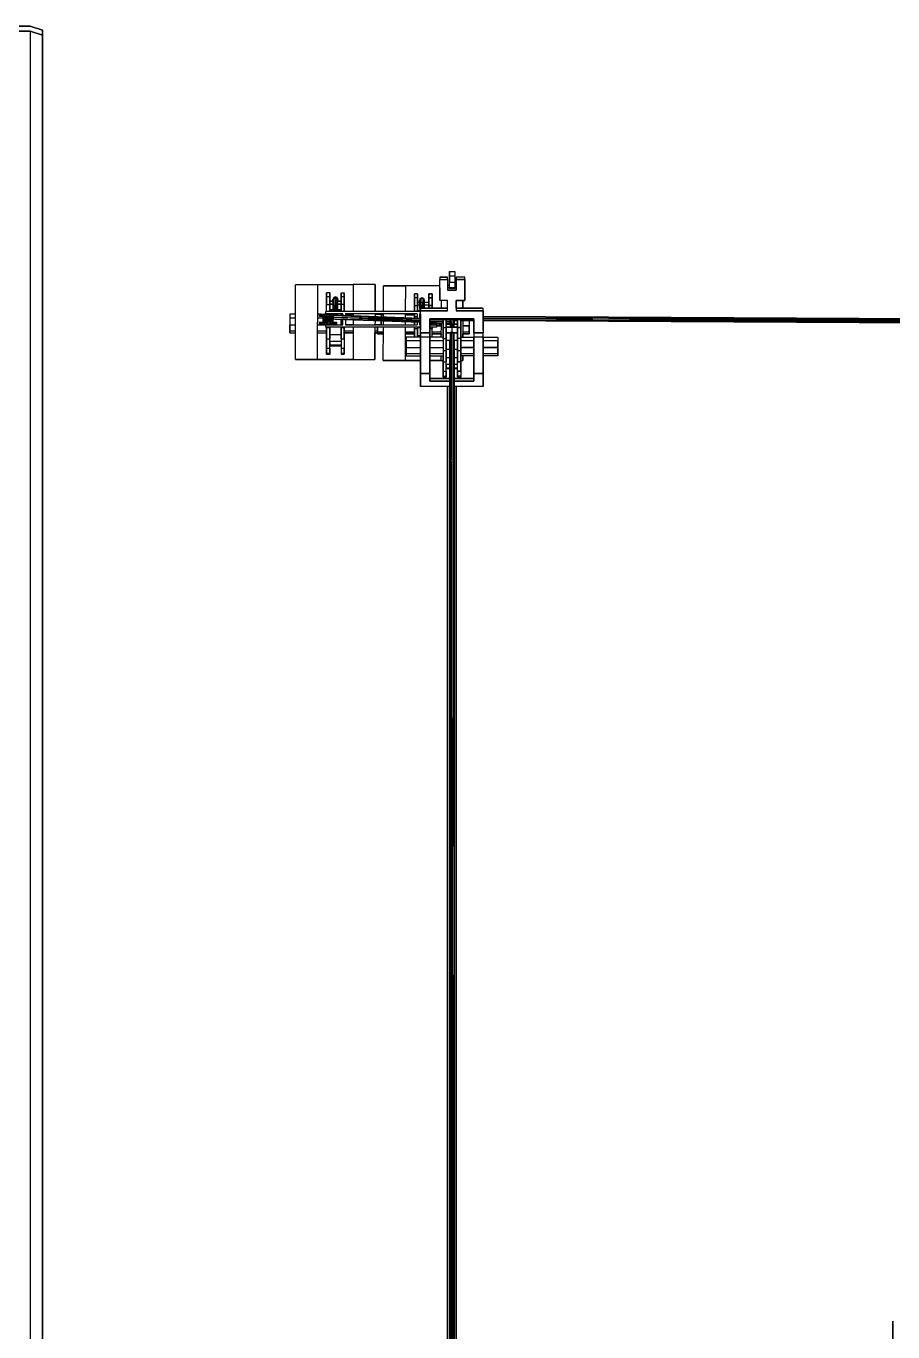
# Model space of a CAD drawing. Extents: x -32 to 51.8, y -51.6 to -5.5.
# Drawn here: x 5.35 to 9.27, y -17.95 to -12.04 of the extents above; entities that cross this region are included whole.
import ezdxf

# ---------------------------------------------------------------- set-up
doc = ezdxf.new("R2010")
doc.units = 0
doc.header["$MEASUREMENT"] = 0
doc.layers.get('0').update_dxf_attribs({"linetype": 'CONTINUOUS'})
doc.layers.add('hachures', color=5, linetype='CONTINUOUS')

msp = doc.modelspace()

# ---------------------------------------------------------------- linework, layer by layer
for p, q in [((5.367, -12.0444), (5.2813, -12.0444)), ((5.2813, -12.0444), (5.367, -12.0444)), ((5.2814, -12.0671), (5.3672, -12.0671)), ((5.3672, -12.0671), (5.2814, -12.0671)), ((5.4223, -12.0621), (5.367, -12.0444)), ((5.367, -12.0444), (5.4223, -12.0621)), ((5.367, -12.0671), (5.367, -12.0671)), ((5.367, -12.0671), (5.367, -12.0671)), ((5.3672, -12.0671), (5.4225, -12.0848)), ((5.4225, -12.0848), (5.3672, -12.0671)), ((5.4225, -12.0848), (5.4223, -12.0621)), ((5.4223, -12.0621), (5.4225, -12.0848)), ((5.4224, -19.2709), (5.4225, -12.0848)), ((5.4225, -12.0848), (5.4224, -19.2709)), ((7.2625, -13.1576), (7.2625, -13.1542)), ((7.2625, -13.1542), (7.2625, -13.1732)), ((7.2625, -13.1542), (7.2868, -13.1542)), ((7.2625, -13.1732), (7.2625, -13.1542)), ((7.2625, -13.1813), (7.2625, -13.1576)), ((7.2868, -13.1542), (7.2868, -13.1732)), ((7.2868, -13.1542), (7.2868, -13.1576)), ((6.5664, -13.5523), (6.5673, -13.2136)), ((6.5673, -13.2136), (6.666, -13.2133)), ((6.666, -13.2135), (6.5673, -13.2137)), ((6.666, -13.2133), (6.6648, -13.5521)), ((6.666, -13.2133), (6.8281, -13.2131)), ((6.8281, -13.2131), (6.666, -13.2135)), ((6.8281, -13.2131), (6.8277, -13.3348)), ((6.8281, -13.2131), (6.8277, -13.3348)), ((6.9265, -13.2129), (6.8281, -13.2131)), ((6.9262, -13.3348), (6.9265, -13.2129)), ((6.9265, -13.2129), (6.9262, -13.3348)), ((6.9642, -13.3348), (6.9645, -13.2182)), ((6.9645, -13.2182), (7.0632, -13.218)), ((7.0632, -13.2181), (6.9645, -13.2183)), ((7.0632, -13.218), (7.0628, -13.3348)), ((7.0632, -13.218), (7.2187, -13.2178)), ((7.2187, -13.2178), (7.0632, -13.2181)), ((7.254, -13.179), (7.2187, -13.179)), ((7.2187, -13.179), (7.2187, -13.1908)), ((7.2187, -13.179), (7.254, -13.179)), ((7.2187, -13.2389), (7.2187, -13.1908)), ((7.2187, -13.1908), (7.254, -13.1908)), ((7.254, -13.1908), (7.254, -13.179)), ((7.254, -13.1908), (7.254, -13.2389)), ((7.2625, -13.2177), (7.254, -13.2177)), ((7.2625, -13.1732), (7.2625, -13.2034)), ((7.2625, -13.1732), (7.2868, -13.1732)), ((7.2625, -13.2034), (7.2625, -13.1732)), ((7.2625, -13.2034), (7.2625, -13.1813)), ((7.2868, -13.2034), (7.2625, -13.2034)), ((7.2625, -13.2272), (7.2625, -13.2034)), ((7.2868, -13.1732), (7.2868, -13.2034)), ((7.2868, -13.2034), (7.2868, -13.2272)), ((7.2935, -13.2176), (7.2868, -13.2176)), ((7.3328, -13.179), (7.2935, -13.179)), ((7.2935, -13.179), (7.2935, -13.1908)), ((7.3328, -13.1908), (7.2935, -13.1908)), ((7.2935, -13.1908), (7.2935, -13.2389)), ((7.2935, -13.2389), (7.2935, -13.1908)), ((7.2935, -13.1908), (7.3328, -13.1908)), ((7.3328, -13.1908), (7.3328, -13.179)), ((7.3328, -13.2389), (7.3328, -13.1908)), ((7.3328, -13.1908), (7.3328, -13.2389)), ((6.7217, -13.25), (6.7073, -13.25)), ((6.7073, -13.25), (6.7073, -13.2552)), ((6.7073, -13.2686), (6.7073, -13.25)), ((6.7073, -13.2552), (6.7073, -13.25)), ((6.7073, -13.25), (6.7073, -13.2686)), ((6.7073, -13.2552), (6.7073, -13.2782)), ((6.7073, -13.2782), (6.7073, -13.2552)), ((6.7217, -13.2686), (6.7073, -13.2686)), ((6.7073, -13.3033), (6.7073, -13.2686)), ((6.7073, -13.2686), (6.7073, -13.3033)), ((6.7073, -13.2782), (6.7073, -13.2782)), ((6.7073, -13.2782), (6.7073, -13.3033)), ((6.7073, -13.3033), (6.7073, -13.2782)), ((6.7217, -13.2686), (6.7217, -13.25)), ((6.7217, -13.25), (6.7217, -13.2686)), ((6.7217, -13.2782), (6.7217, -13.2686)), ((6.7217, -13.3033), (6.7217, -13.2686)), ((6.7217, -13.2686), (6.7217, -13.3033)), ((6.7217, -13.2887), (6.7217, -13.2782)), ((6.7362, -13.2799), (6.7356, -13.3348)), ((6.7395, -13.2719), (6.7362, -13.2799)), ((6.7381, -13.3348), (6.7362, -13.2799)), ((6.7395, -13.2719), (6.7389, -13.3348)), ((6.7474, -13.2686), (6.7395, -13.2719)), ((6.7452, -13.3348), (6.7395, -13.2719)), ((6.7474, -13.2686), (6.7468, -13.3348)), ((6.753, -13.3348), (6.7474, -13.2686)), ((6.7554, -13.2719), (6.7474, -13.2686)), ((6.7548, -13.3348), (6.7554, -13.2719)), ((6.7572, -13.3348), (6.7554, -13.2719)), ((6.7554, -13.2719), (6.7587, -13.2799)), ((6.7581, -13.3348), (6.7587, -13.2799)), ((6.7729, -13.25), (6.7873, -13.25)), ((6.7729, -13.2686), (6.7729, -13.25)), ((6.7729, -13.2552), (6.7729, -13.25)), ((6.7729, -13.25), (6.7729, -13.2686)), ((6.7729, -13.2782), (6.7729, -13.2552)), ((6.7873, -13.2686), (6.7729, -13.2686)), ((6.7729, -13.2686), (6.7729, -13.3033)), ((6.7729, -13.3033), (6.7729, -13.2686)), ((6.7729, -13.2782), (6.7729, -13.2887)), ((6.7729, -13.2887), (6.7729, -13.2782)), ((6.7873, -13.25), (6.7873, -13.2686)), ((6.7873, -13.2686), (6.7873, -13.25)), ((6.7873, -13.2782), (6.7873, -13.2686)), ((6.7873, -13.2686), (6.7873, -13.3033)), ((6.7873, -13.3033), (6.7873, -13.2686)), ((6.7873, -13.3202), (6.7873, -13.2782)), ((7.1189, -13.2546), (7.1045, -13.2546)), ((7.1045, -13.2546), (7.1045, -13.2598)), ((7.1045, -13.2732), (7.1045, -13.2546)), ((7.1045, -13.2598), (7.1045, -13.2546)), ((7.1045, -13.2546), (7.1045, -13.2732)), ((7.1045, -13.2598), (7.1045, -13.2828)), ((7.1045, -13.2828), (7.1045, -13.2598)), ((7.1189, -13.2732), (7.1045, -13.2732)), ((7.1045, -13.308), (7.1045, -13.2732)), ((7.1045, -13.2732), (7.1045, -13.308)), ((7.1045, -13.2828), (7.1045, -13.2828)), ((7.1045, -13.2828), (7.1045, -13.308)), ((7.1045, -13.308), (7.1045, -13.2828)), ((7.1189, -13.2732), (7.1189, -13.2546)), ((7.1189, -13.2546), (7.1189, -13.2732)), ((7.1189, -13.308), (7.1189, -13.2732)), ((7.1189, -13.2732), (7.1189, -13.308)), ((7.1306, -13.2765), (7.1273, -13.2845)), ((7.1385, -13.2732), (7.1306, -13.2765)), ((7.1356, -13.3203), (7.1306, -13.2765)), ((7.1306, -13.2765), (7.1314, -13.3348)), ((7.1436, -13.3203), (7.1385, -13.2732)), ((7.1385, -13.2732), (7.1392, -13.3203)), ((7.1465, -13.2765), (7.1385, -13.2732)), ((7.1471, -13.3203), (7.1465, -13.2765)), ((7.1486, -13.3203), (7.1465, -13.2765)), ((7.1497, -13.2845), (7.1465, -13.2765)), ((7.17, -13.2546), (7.1845, -13.2546)), ((7.17, -13.2732), (7.17, -13.2546)), ((7.1845, -13.2546), (7.17, -13.2546)), ((7.17, -13.2546), (7.17, -13.2546)), ((7.17, -13.2598), (7.17, -13.2546)), ((7.17, -13.2546), (7.17, -13.2732)), ((7.17, -13.2598), (7.17, -13.2828)), ((7.17, -13.2828), (7.17, -13.2598)), ((7.1845, -13.2732), (7.17, -13.2732)), ((7.17, -13.2732), (7.1845, -13.2732)), ((7.17, -13.308), (7.17, -13.2732)), ((7.17, -13.2732), (7.17, -13.308)), ((7.17, -13.2828), (7.17, -13.2828)), ((7.17, -13.2828), (7.17, -13.2828)), ((7.17, -13.2828), (7.17, -13.2934)), ((7.17, -13.2934), (7.17, -13.2828)), ((7.1845, -13.2546), (7.1845, -13.2546)), ((7.1845, -13.2546), (7.1845, -13.2732)), ((7.1845, -13.2732), (7.1845, -13.2546)), ((7.1845, -13.2732), (7.1845, -13.2732)), ((7.1845, -13.2732), (7.1845, -13.308)), ((7.1845, -13.308), (7.1845, -13.2732)), ((7.2187, -13.2272), (7.2187, -13.2727)), ((7.2187, -13.2389), (7.2187, -13.2272)), ((7.2187, -13.2844), (7.2187, -13.2389)), ((7.2187, -13.2389), (7.2187, -13.2844)), ((7.2187, -13.2727), (7.2187, -13.2727)), ((7.2187, -13.2727), (7.2187, -13.2727)), ((7.2187, -13.2727), (7.2187, -13.2844)), ((7.2625, -13.2272), (7.254, -13.2272)), ((7.254, -13.2272), (7.2625, -13.2272)), ((7.2935, -13.2389), (7.254, -13.2389)), ((7.254, -13.2389), (7.2935, -13.2389)), ((7.2625, -13.2272), (7.2625, -13.2305)), ((7.2868, -13.2272), (7.2625, -13.2272)), ((7.2625, -13.2305), (7.2625, -13.2272)), ((7.2625, -13.2305), (7.2625, -13.2305)), ((7.2868, -13.2305), (7.2625, -13.2305)), ((7.2935, -13.2272), (7.2868, -13.2272)), ((7.2868, -13.2272), (7.2935, -13.2272)), ((7.2868, -13.2305), (7.2868, -13.2272)), ((7.3328, -13.2727), (7.3328, -13.2389)), ((7.3328, -13.2389), (7.3328, -13.2727)), ((7.3328, -13.2844), (7.3328, -13.2389)), ((7.3328, -13.2389), (7.3328, -13.2844)), ((7.3328, -13.2727), (7.3328, -13.2727)), ((7.3328, -13.2727), (7.3328, -13.2844)), ((7.3328, -13.2844), (7.3328, -13.2727)), ((7.3328, -13.2727), (7.3328, -13.2727)), ((6.781, -13.3348), (6.7044, -13.3348)), ((6.7044, -13.3456), (6.7044, -13.3348)), ((6.7073, -13.3033), (6.7217, -13.3033)), ((6.7073, -13.3348), (6.7073, -13.3033)), ((6.7361, -13.2887), (6.7217, -13.2887)), ((6.7217, -13.2887), (6.7217, -13.2887)), ((6.7217, -13.2887), (6.7361, -13.2887)), ((6.7217, -13.3022), (6.7217, -13.2887)), ((6.736, -13.3022), (6.7217, -13.3022)), ((6.7217, -13.3022), (6.736, -13.3022)), ((6.7217, -13.3348), (6.7217, -13.3033)), ((6.7217, -13.3033), (6.7217, -13.3348)), ((6.7217, -13.3272), (6.7217, -13.3272)), ((6.7357, -13.3272), (6.7217, -13.3272)), ((6.7217, -13.3272), (6.7357, -13.3272)), ((6.7729, -13.3272), (6.7582, -13.3272)), ((6.7582, -13.3272), (6.7729, -13.3272)), ((6.7729, -13.3022), (6.7584, -13.3022)), ((6.7584, -13.3022), (6.7729, -13.3022)), ((6.7729, -13.2887), (6.7586, -13.2887)), ((6.7586, -13.2887), (6.7729, -13.2887)), ((6.7729, -13.2887), (6.7729, -13.2887)), ((6.7729, -13.2887), (6.7729, -13.3022)), ((6.7729, -13.3022), (6.7729, -13.2887)), ((6.7729, -13.3022), (6.7729, -13.3022)), ((6.7729, -13.3272), (6.7729, -13.3022)), ((6.7729, -13.3033), (6.7729, -13.3348)), ((6.7729, -13.3033), (6.7729, -13.3272)), ((6.7873, -13.3033), (6.7729, -13.3033)), ((6.7729, -13.3348), (6.7729, -13.3033)), ((6.7729, -13.3348), (6.7729, -13.3183)), ((6.7729, -13.3348), (6.7729, -13.3272)), ((6.7729, -13.3272), (6.7729, -13.3272)), ((6.7729, -13.3272), (6.7729, -13.3348)), ((6.7927, -13.3348), (6.781, -13.3348)), ((6.7873, -13.3033), (6.7873, -13.3348)), ((6.7873, -13.3348), (6.7873, -13.3033)), ((7.1168, -13.3348), (6.7927, -13.3348)), ((7.1045, -13.308), (7.1189, -13.308)), ((7.1045, -13.3348), (7.1045, -13.308)), ((7.1045, -13.308), (7.1045, -13.3348)), ((7.1271, -13.3348), (7.1168, -13.3348)), ((7.1274, -13.2934), (7.1189, -13.2934)), ((7.1189, -13.3068), (7.1189, -13.2934)), ((7.1276, -13.3068), (7.1189, -13.3068)), ((7.1189, -13.3348), (7.1189, -13.308)), ((7.1189, -13.308), (7.1189, -13.3348)), ((7.1189, -13.3319), (7.1189, -13.308)), ((7.1279, -13.3319), (7.1189, -13.3319)), ((7.1189, -13.3348), (7.1189, -13.3319)), ((7.1323, -13.3348), (7.1271, -13.3348)), ((7.1303, -13.3348), (7.1273, -13.2845)), ((7.1273, -13.2845), (7.128, -13.3348)), ((7.1323, -13.332), (7.1323, -13.3203)), ((7.1323, -13.3203), (7.1742, -13.3203)), ((7.1323, -13.3321), (7.1323, -13.3203)), ((7.1323, -13.3203), (7.1323, -13.332)), ((7.1742, -13.3204), (7.1323, -13.3204)), ((7.1323, -13.332), (7.1323, -13.3321)), ((7.1742, -13.332), (7.1323, -13.332)), ((7.1323, -13.3676), (7.1323, -13.3321)), ((7.1323, -13.3321), (7.1742, -13.3321)), ((7.1502, -13.3203), (7.1497, -13.2845)), ((7.17, -13.2934), (7.1499, -13.2934)), ((7.17, -13.3068), (7.1501, -13.3068)), ((7.17, -13.2934), (7.17, -13.3068)), ((7.17, -13.308), (7.17, -13.308)), ((7.1845, -13.308), (7.17, -13.308)), ((7.17, -13.308), (7.1845, -13.308)), ((7.17, -13.3203), (7.17, -13.308)), ((7.17, -13.308), (7.17, -13.3203)), ((7.1742, -13.3203), (7.254, -13.3203)), ((7.254, -13.3204), (7.1742, -13.3204)), ((7.254, -13.332), (7.1742, -13.332)), ((7.1742, -13.3321), (7.254, -13.3321)), ((7.1845, -13.308), (7.1845, -13.308)), ((7.1845, -13.308), (7.1845, -13.3203)), ((7.1845, -13.3203), (7.1845, -13.308)), ((7.254, -13.2844), (7.2187, -13.2844)), ((7.225, -13.2844), (7.2249, -13.3203)), ((7.225, -13.2844), (7.2249, -13.3203)), ((7.254, -13.3321), (7.254, -13.2844)), ((7.2935, -13.3202), (7.2935, -13.2844)), ((7.3328, -13.2844), (7.2935, -13.2844)), ((7.2935, -13.2844), (7.2935, -13.3321)), ((7.2935, -13.2844), (7.3328, -13.2844)), ((7.2935, -13.3203), (7.3733, -13.3203)), ((7.3733, -13.3204), (7.2935, -13.3204)), ((7.3733, -13.332), (7.2935, -13.332)), ((7.2935, -13.3321), (7.3733, -13.3321)), ((7.3234, -13.3203), (7.3235, -13.2844)), ((7.3235, -13.2844), (7.3234, -13.3203)), ((7.3733, -13.3203), (7.4152, -13.3203)), ((7.4152, -13.3204), (7.3733, -13.3204)), ((7.4152, -13.332), (7.3733, -13.332)), ((7.3733, -13.3321), (7.4152, -13.3321)), ((7.4152, -13.332), (7.4152, -13.3203)), ((7.4152, -13.3675), (7.4152, -13.332)), ((7.4152, -13.332), (7.4152, -13.3321)), ((7.4152, -13.3321), (7.4152, -13.332)), ((7.4152, -13.3321), (7.4152, -13.3676)), ((6.5407, -13.3469), (6.5407, -13.3631)), ((6.567, -13.3469), (6.5407, -13.3469)), ((6.5407, -13.3631), (6.5669, -13.3631)), ((6.5407, -13.3631), (6.5407, -13.3946)), ((6.5407, -13.3838), (6.5407, -13.4154)), ((6.5407, -13.3946), (6.5668, -13.3946)), ((6.5407, -13.423), (6.5407, -13.3946)), ((6.5407, -13.3946), (6.5407, -13.423)), ((6.6654, -13.3946), (6.7073, -13.3946)), ((6.6655, -13.3631), (6.6896, -13.3631)), ((6.6741, -13.3469), (6.6656, -13.3469)), ((6.6741, -13.3464), (6.6741, -13.3554)), ((6.6741, -13.3464), (6.6749, -13.3464)), ((6.6741, -13.3554), (6.6749, -13.3554)), ((6.6741, -13.3833), (6.6741, -13.3924)), ((6.6741, -13.3833), (6.6749, -13.3833)), ((6.6741, -13.3924), (6.6749, -13.3924)), ((6.6749, -13.3464), (6.6771, -13.3464)), ((6.6749, -13.3464), (6.6749, -13.3554)), ((6.6749, -13.3554), (6.6771, -13.3554)), ((6.6749, -13.3833), (6.6749, -13.3924)), ((6.6749, -13.3833), (6.6771, -13.3833)), ((6.6749, -13.3924), (6.6771, -13.3924)), ((6.6808, -13.3464), (6.6771, -13.3464)), ((6.6771, -13.3464), (6.6771, -13.3554)), ((6.6771, -13.3554), (6.6808, -13.3554)), ((6.6771, -13.3833), (6.6771, -13.3924)), ((6.6771, -13.3833), (6.6808, -13.3833)), ((6.6771, -13.3924), (6.6808, -13.3924)), ((6.6808, -13.3464), (6.75, -13.3464)), ((6.6808, -13.3464), (6.7463, -13.3464)), ((6.6808, -13.3464), (6.6808, -13.3554)), ((6.6808, -13.3554), (6.6857, -13.3554)), ((6.6808, -13.3833), (6.6808, -13.3924)), ((6.6808, -13.3833), (6.6857, -13.3833)), ((6.6808, -13.3924), (6.6857, -13.3924)), ((6.6857, -13.3464), (6.6857, -13.3554)), ((6.6857, -13.3554), (6.6896, -13.3554)), ((6.6857, -13.3833), (6.6857, -13.3924)), ((6.6857, -13.3833), (6.6896, -13.3833)), ((6.6857, -13.3924), (6.6916, -13.3924)), ((6.6896, -13.3554), (6.69, -13.3554)), ((6.6896, -13.3554), (6.6896, -13.3833)), ((6.6896, -13.3833), (6.69, -13.3833)), ((6.69, -13.3554), (6.6914, -13.3554)), ((6.69, -13.3554), (6.69, -13.3833)), ((6.69, -13.3833), (6.6914, -13.3833)), ((6.6914, -13.3554), (6.6936, -13.3554)), ((6.6914, -13.3554), (6.6914, -13.3833)), ((6.6914, -13.3833), (6.6936, -13.3833)), ((6.6916, -13.3464), (6.6916, -13.3554)), ((6.6916, -13.3833), (6.6916, -13.3924)), ((6.6916, -13.3924), (6.6985, -13.3924)), ((6.6936, -13.3554), (6.6966, -13.3554)), ((6.6966, -13.3554), (6.6936, -13.3833)), ((6.6936, -13.3554), (6.6936, -13.3833)), ((6.6936, -13.3833), (6.6966, -13.3833)), ((6.6966, -13.3554), (6.7002, -13.3554)), ((6.6966, -13.3554), (6.6966, -13.3833)), ((6.7002, -13.3554), (6.6966, -13.3833)), ((6.6966, -13.3833), (6.7002, -13.3833)), ((6.7164, -13.3464), (6.6985, -13.3464)), ((6.6985, -13.3464), (6.7058, -13.3464)), ((6.6985, -13.3464), (6.6985, -13.3554)), ((6.6985, -13.3833), (6.6985, -13.3924)), ((6.6985, -13.3924), (6.7058, -13.3924)), ((6.7002, -13.3554), (6.7044, -13.3554)), ((6.7002, -13.3554), (6.7002, -13.3833)), ((6.7002, -13.3833), (6.7044, -13.3833)), ((6.781, -13.3456), (6.7044, -13.3456)), ((6.7044, -13.3554), (6.7089, -13.3554)), ((6.7044, -13.3554), (6.7044, -13.3833)), ((6.7044, -13.3833), (6.7089, -13.3833)), ((6.7044, -13.4059), (6.7044, -13.3951)), ((6.7044, -13.3951), (6.781, -13.3951)), ((6.7058, -13.3464), (6.7135, -13.3464)), ((6.7058, -13.3464), (6.7058, -13.3554)), ((6.7058, -13.3833), (6.7058, -13.3924)), ((6.7058, -13.3924), (6.7135, -13.3924)), ((6.7073, -13.3464), (6.7073, -13.3456)), ((6.7073, -13.3924), (6.7073, -13.3946)), ((6.7073, -13.3951), (6.7073, -13.3924)), ((6.7073, -13.3924), (6.7073, -13.3951)), ((6.7073, -13.3946), (6.7073, -13.3951)), ((6.7089, -13.3554), (6.7135, -13.3554)), ((6.7089, -13.3554), (6.7089, -13.3833)), ((6.7089, -13.3833), (6.7135, -13.3833)), ((6.7172, -13.3464), (6.7135, -13.3464)), ((6.7135, -13.3464), (6.7135, -13.3554)), ((6.7182, -13.3554), (6.7135, -13.3554)), ((6.7135, -13.3554), (6.7135, -13.3833)), ((6.7182, -13.3833), (6.7135, -13.3833)), ((6.7135, -13.3924), (6.7135, -13.3833)), ((6.7212, -13.3924), (6.7135, -13.3924)), ((6.7227, -13.3554), (6.7182, -13.3554)), ((6.7182, -13.3833), (6.7182, -13.3554)), ((6.7227, -13.3833), (6.7182, -13.3833)), ((6.7212, -13.3554), (6.7212, -13.3464)), ((6.7212, -13.3924), (6.7212, -13.3833)), ((6.7212, -13.3924), (6.7286, -13.3924)), ((6.7217, -13.3464), (6.7217, -13.3456)), ((6.7217, -13.3456), (6.7217, -13.3464)), ((6.7217, -13.3951), (6.7217, -13.3924)), ((6.7217, -13.3924), (6.7217, -13.3951)), ((6.7217, -13.3951), (6.7217, -13.3924)), ((6.7269, -13.3554), (6.7227, -13.3554)), ((6.7227, -13.3833), (6.7227, -13.3554)), ((6.7269, -13.3833), (6.7227, -13.3833)), ((6.7305, -13.3554), (6.7269, -13.3554)), ((6.7269, -13.3833), (6.7269, -13.3554)), ((6.7305, -13.3833), (6.7269, -13.3833)), ((6.7286, -13.3554), (6.7286, -13.3464)), ((6.7286, -13.3924), (6.7286, -13.3833)), ((6.7354, -13.3924), (6.7286, -13.3924)), ((6.7335, -13.3554), (6.7305, -13.3554)), ((6.7305, -13.3833), (6.7305, -13.3554)), ((6.7335, -13.3833), (6.7305, -13.3833)), ((6.7357, -13.3554), (6.7335, -13.3554)), ((6.7335, -13.3833), (6.7335, -13.3554)), ((6.7357, -13.3833), (6.7335, -13.3833)), ((6.7414, -13.3464), (6.7354, -13.3464)), ((6.7354, -13.3554), (6.7354, -13.3464)), ((6.7387, -13.353), (6.7354, -13.3601)), ((6.7354, -13.3601), (7.1323, -13.37)), ((6.7354, -13.3601), (7.1323, -13.3752)), ((6.7354, -13.3601), (6.7387, -13.3672)), ((6.7354, -13.3924), (6.7354, -13.3833)), ((6.7414, -13.3924), (6.7354, -13.3924)), ((6.7355, -13.3456), (6.7355, -13.3464)), ((6.7371, -13.3554), (6.7357, -13.3554)), ((6.7357, -13.3833), (6.7357, -13.3608)), ((6.7371, -13.3833), (6.7357, -13.3833)), ((6.7375, -13.3554), (6.7371, -13.3554)), ((6.7371, -13.3833), (6.7371, -13.3637)), ((6.7371, -13.3833), (6.7375, -13.3833)), ((6.7375, -13.3833), (6.7375, -13.3647)), ((6.7375, -13.3833), (6.7414, -13.3833)), ((6.7384, -13.3464), (6.7384, -13.3456)), ((6.7387, -13.3456), (6.7387, -13.3464)), ((6.7466, -13.3501), (6.7387, -13.353)), ((6.7387, -13.353), (7.1323, -13.3682)), ((7.1323, -13.3659), (6.7387, -13.353)), ((6.7387, -13.3672), (7.1323, -13.377)), ((6.7387, -13.3672), (7.1323, -13.382)), ((6.7387, -13.3672), (6.7466, -13.3701)), ((6.7414, -13.3833), (6.7463, -13.3833)), ((6.7414, -13.3924), (6.7414, -13.3833)), ((6.7463, -13.3924), (6.7414, -13.3924)), ((6.7463, -13.3464), (6.7462, -13.3456)), ((6.7463, -13.3464), (6.75, -13.3464)), ((6.7463, -13.3833), (6.75, -13.3833)), ((6.7463, -13.3924), (6.7463, -13.3833)), ((6.7463, -13.3924), (6.75, -13.3924)), ((6.7466, -13.3501), (7.1323, -13.365)), ((6.7466, -13.3701), (7.1323, -13.3827)), ((7.1323, -13.3846), (6.7466, -13.3701)), ((6.7467, -13.3456), (6.7467, -13.3464)), ((6.7522, -13.3464), (6.75, -13.3464)), ((6.75, -13.3924), (6.7522, -13.3833)), ((6.75, -13.3924), (6.75, -13.3833)), ((6.75, -13.3833), (6.7522, -13.3833)), ((6.7522, -13.3924), (6.75, -13.3924)), ((6.753, -13.3464), (6.7522, -13.3464)), ((6.7522, -13.3924), (6.7522, -13.3833)), ((6.7522, -13.3833), (6.753, -13.3833)), ((6.7522, -13.3924), (6.753, -13.3924)), ((6.753, -13.3924), (6.753, -13.3833)), ((6.7543, -13.3504), (6.7539, -13.3456)), ((6.7546, -13.3504), (6.7546, -13.3456)), ((6.7576, -13.3505), (6.7575, -13.3456)), ((6.758, -13.3505), (6.758, -13.3456)), ((6.7729, -13.3456), (6.7729, -13.3511)), ((6.7729, -13.3511), (6.7729, -13.3456)), ((6.7729, -13.3456), (6.7729, -13.3511)), ((6.7729, -13.3511), (6.7729, -13.3456)), ((6.7729, -13.3711), (6.7729, -13.3951)), ((6.7729, -13.3951), (6.7729, -13.3711)), ((6.7729, -13.3711), (6.7729, -13.3951)), ((6.7729, -13.3951), (6.7729, -13.3711)), ((6.781, -13.3514), (6.781, -13.3456)), ((6.781, -13.3951), (6.781, -13.3714)), ((7.1168, -13.3456), (6.7927, -13.3456)), ((6.7927, -13.3456), (6.7927, -13.3519)), ((6.7927, -13.3469), (6.8276, -13.3469)), ((6.7927, -13.3719), (6.7927, -13.3951)), ((6.7927, -13.3946), (6.8274, -13.3946)), ((6.8274, -13.3946), (6.7927, -13.3946)), ((6.7927, -13.3951), (7.1168, -13.3951)), ((6.8275, -13.3732), (6.8274, -13.3951)), ((6.8276, -13.3456), (6.8276, -13.3532)), ((6.8276, -13.3456), (6.8276, -13.3469)), ((6.9261, -13.3769), (6.926, -13.3951)), ((6.926, -13.3946), (6.9543, -13.3946)), ((6.9543, -13.3946), (6.926, -13.3946)), ((6.9261, -13.3469), (6.9261, -13.3456)), ((6.9261, -13.3456), (6.9261, -13.357)), ((6.9261, -13.3469), (6.9543, -13.3469)), ((6.9543, -13.3469), (6.9543, -13.3581)), ((6.9543, -13.3515), (6.9543, -13.3469)), ((6.9543, -13.3469), (6.9543, -13.3469)), ((6.9641, -13.3515), (6.9543, -13.3515)), ((6.9543, -13.3946), (6.9543, -13.3779)), ((6.9543, -13.3779), (6.9543, -13.3946)), ((6.964, -13.3951), (6.964, -13.3783)), ((6.9641, -13.3585), (6.9641, -13.3456)), ((7.0626, -13.382), (7.0626, -13.3951)), ((7.0627, -13.3456), (7.0627, -13.3623)), ((7.1045, -13.3515), (7.0627, -13.3515)), ((7.1045, -13.3574), (7.1045, -13.3456)), ((7.1045, -13.3456), (7.1045, -13.3574)), ((7.1045, -13.3515), (7.1045, -13.3639)), ((7.1045, -13.3574), (7.1168, -13.3574)), ((7.1045, -13.3639), (7.1045, -13.3574)), ((7.1045, -13.3574), (7.1045, -13.3639)), ((7.1045, -13.3835), (7.1045, -13.3951)), ((7.1045, -13.3951), (7.1045, -13.3835)), ((7.1045, -13.3835), (7.1045, -13.3951)), ((7.1168, -13.3456), (7.1168, -13.3644)), ((7.1168, -13.384), (7.1168, -13.3951)), ((7.1271, -13.3456), (7.1323, -13.3456)), ((7.1271, -13.3456), (7.1271, -13.3648)), ((7.1271, -13.3844), (7.1271, -13.3951)), ((7.1271, -13.3951), (7.1323, -13.3951)), ((7.1281, -13.3456), (7.1284, -13.3647)), ((7.1317, -13.3577), (7.1284, -13.3647)), ((7.1323, -13.3648), (7.1284, -13.3647)), ((7.1284, -13.3647), (7.1323, -13.3648)), ((7.1284, -13.3647), (7.1284, -13.3649)), ((7.1317, -13.3577), (7.1309, -13.3456)), ((7.1315, -13.3456), (7.1317, -13.3577)), ((7.1323, -13.3574), (7.1317, -13.3577)), ((7.1323, -13.3577), (7.1317, -13.3577)), ((7.1317, -13.3577), (7.1323, -13.3577)), ((7.1323, -13.3559), (7.1323, -13.4193)), ((7.1323, -13.431), (7.1323, -13.3676)), ((7.1742, -13.431), (7.1742, -13.3675)), ((7.1742, -13.3676), (7.1742, -13.4192)), ((7.1742, -13.4193), (7.1742, -13.3676)), ((7.254, -13.3676), (7.1742, -13.3676)), ((7.1742, -13.3676), (7.1742, -13.4311)), ((7.1742, -13.3698), (7.2335, -13.3721)), ((7.1742, -13.371), (7.2335, -13.3725)), ((7.1742, -13.3768), (7.2335, -13.3791)), ((7.1742, -13.378), (7.2335, -13.3795)), ((7.1742, -13.3836), (7.2335, -13.3858)), ((7.1742, -13.3841), (7.2335, -13.386)), ((7.2335, -13.3884), (7.1742, -13.3862)), ((7.1742, -13.3924), (7.1764, -13.3924)), ((7.1742, -13.3951), (7.2038, -13.3951)), ((7.1764, -13.3862), (7.1764, -13.3924)), ((7.1764, -13.3924), (7.184, -13.3924)), ((7.184, -13.3924), (7.184, -13.3865)), ((7.1917, -13.3924), (7.184, -13.3924)), ((7.1845, -13.3924), (7.1845, -13.3951)), ((7.1845, -13.3951), (7.1845, -13.3924)), ((7.2335, -13.3692), (7.1867, -13.3676)), ((7.1917, -13.3924), (7.1917, -13.3868)), ((7.1917, -13.3924), (7.1991, -13.3924)), ((7.1991, -13.3924), (7.1991, -13.3871)), ((7.2059, -13.3924), (7.1991, -13.3924)), ((7.2004, -13.3676), (7.2335, -13.3689)), ((7.2038, -13.3951), (7.2038, -13.4059)), ((7.2038, -13.3993), (7.2246, -13.3993)), ((7.2246, -13.3993), (7.2038, -13.3993)), ((7.2059, -13.3924), (7.2059, -13.3873)), ((7.2119, -13.3924), (7.2059, -13.3924)), ((7.2119, -13.3924), (7.2119, -13.3876)), ((7.2168, -13.3924), (7.2119, -13.3924)), ((7.2168, -13.3924), (7.2187, -13.3878)), ((7.2168, -13.3924), (7.2168, -13.3878)), ((7.2168, -13.3924), (7.2205, -13.3924)), ((7.2205, -13.3924), (7.2205, -13.3879)), ((7.2227, -13.3924), (7.2205, -13.3924)), ((7.2227, -13.3924), (7.2231, -13.388)), ((7.2227, -13.3924), (7.2227, -13.388)), ((7.2227, -13.3924), (7.2235, -13.3924)), ((7.2235, -13.3924), (7.2235, -13.388)), ((7.2246, -13.388), (7.2244, -13.4504)), ((7.2335, -13.3676), (7.2335, -13.3721)), ((7.2335, -13.3721), (7.2335, -13.3676)), ((7.2335, -13.3721), (7.2335, -13.4069)), ((7.248, -13.3721), (7.2335, -13.3721)), ((7.2335, -13.4069), (7.2335, -13.3721)), ((7.2335, -13.4237), (7.2335, -13.386)), ((7.248, -13.3721), (7.248, -13.3676)), ((7.248, -13.3676), (7.248, -13.3721)), ((7.248, -13.3695), (7.2738, -13.3705)), ((7.2738, -13.3705), (7.248, -13.3696)), ((7.248, -13.4069), (7.248, -13.3721)), ((7.248, -13.3721), (7.248, -13.4069)), ((7.248, -13.3726), (7.2659, -13.3733)), ((7.248, -13.3729), (7.2659, -13.3733)), ((7.248, -13.3796), (7.2626, -13.3802)), ((7.248, -13.3798), (7.2626, -13.3802)), ((7.248, -13.3864), (7.2626, -13.3869)), ((7.248, -13.3865), (7.2626, -13.3869)), ((7.2626, -13.3895), (7.248, -13.3889)), ((7.2626, -13.3923), (7.248, -13.3923)), ((7.248, -13.3923), (7.248, -13.3923)), ((7.248, -13.3923), (7.2626, -13.3923)), ((7.248, -13.4057), (7.248, -13.3923)), ((7.2935, -13.3676), (7.254, -13.3676)), ((7.2659, -13.3733), (7.2626, -13.3802)), ((7.2626, -13.3802), (7.2626, -13.3923)), ((7.2738, -13.3705), (7.2659, -13.3733)), ((7.2659, -13.3733), (7.2707, -13.4057)), ((7.2659, -13.3733), (7.2659, -13.4057)), ((7.2738, -13.3705), (7.2738, -13.4269)), ((7.2786, -13.4057), (7.2738, -13.3705)), ((7.2818, -13.3733), (7.2738, -13.3705)), ((7.2789, -13.3723), (7.2991, -13.3724)), ((7.2796, -13.3725), (7.2991, -13.3726)), ((7.2818, -13.4057), (7.2818, -13.3733)), ((7.2835, -13.4057), (7.2818, -13.3733)), ((7.2851, -13.3802), (7.2818, -13.3733)), ((7.2828, -13.3753), (7.2991, -13.3754)), ((7.2828, -13.3754), (7.2991, -13.3755)), ((7.2851, -13.3923), (7.2851, -13.3802)), ((7.2991, -13.3923), (7.2851, -13.3923)), ((7.2851, -13.3923), (7.2991, -13.3923)), ((7.3733, -13.3676), (7.2935, -13.3676)), ((7.2991, -13.3721), (7.2991, -13.3676)), ((7.2991, -13.3817), (7.2991, -13.3676)), ((7.2991, -13.3676), (7.2991, -13.3721)), ((7.3135, -13.3721), (7.2991, -13.3721)), ((7.2991, -13.3721), (7.2991, -13.4069)), ((7.2991, -13.4069), (7.2991, -13.3721)), ((7.2991, -13.3923), (7.2991, -13.3817)), ((7.2991, -13.3923), (7.2991, -13.3923)), ((7.2991, -13.4057), (7.2991, -13.3923)), ((7.3135, -13.3676), (7.3135, -13.3721)), ((7.3135, -13.3721), (7.3135, -13.3676)), ((7.3135, -13.3721), (7.3135, -13.4069)), ((7.3135, -13.4069), (7.3135, -13.3721)), ((7.3135, -13.3724), (7.3733, -13.3726)), ((7.3135, -13.3727), (7.3733, -13.373)), ((7.3135, -13.3755), (7.3733, -13.3757)), ((7.3135, -13.3756), (7.3733, -13.3759)), ((7.3232, -13.3756), (7.323, -13.4504)), ((7.3232, -13.3993), (7.3515, -13.3993)), ((7.3515, -13.3993), (7.3232, -13.3993)), ((7.3515, -13.3758), (7.3515, -13.3993)), ((7.3515, -13.3993), (7.3515, -13.3993)), ((7.3515, -13.4276), (7.3515, -13.3993)), ((7.3515, -13.3993), (7.3515, -13.4276)), ((7.3733, -13.3675), (7.3733, -13.431)), ((7.3733, -13.4192), (7.3733, -13.3676)), ((7.3733, -13.3676), (7.3733, -13.4194)), ((7.3733, -13.4311), (7.3733, -13.3676)), ((7.4152, -13.4194), (7.4152, -13.3559)), ((7.4152, -13.3561), (11.1257, -13.3744)), ((11.1257, -13.3745), (7.4152, -13.3589)), ((7.4152, -13.3591), (11.1257, -13.3773)), ((11.1257, -13.3775), (7.4152, -13.3657)), ((7.4152, -13.3661), (11.1257, -13.3842)), ((7.4152, -13.3676), (7.4152, -13.4311)), ((7.4152, -13.3727), (11.1257, -13.3844)), ((7.4152, -13.3732), (11.1257, -13.391)), ((7.4152, -13.3759), (11.1257, -13.3911)), ((7.4152, -13.3761), (11.1257, -13.3938)), ((6.5407, -13.4154), (6.5407, -13.4154)), ((6.5407, -13.4154), (6.5407, -13.423)), ((6.5407, -13.4154), (6.5407, -13.4154)), ((6.5668, -13.423), (6.5407, -13.423)), ((6.5407, -13.4316), (6.5407, -13.423)), ((6.5407, -13.423), (6.5407, -13.4316)), ((6.5407, -13.4316), (6.5668, -13.4316)), ((6.7073, -13.423), (6.6653, -13.423)), ((6.6653, -13.4316), (6.7073, -13.4316)), ((6.781, -13.4059), (6.7044, -13.4059)), ((6.7073, -13.4059), (6.7073, -13.407)), ((6.7073, -13.407), (6.7073, -13.4059)), ((6.7073, -13.4059), (6.7073, -13.407)), ((6.7073, -13.407), (6.7217, -13.407)), ((6.7073, -13.4582), (6.7073, -13.407)), ((6.7073, -13.407), (6.7073, -13.4582)), ((6.7073, -13.4582), (6.7217, -13.4582)), ((6.7073, -13.5002), (6.7073, -13.4582)), ((6.7073, -13.4582), (6.7073, -13.5002)), ((6.7217, -13.407), (6.7217, -13.4059)), ((6.7217, -13.4059), (6.7217, -13.407)), ((6.7217, -13.4582), (6.7217, -13.407)), ((6.7217, -13.407), (6.7217, -13.4582)), ((6.7217, -13.439), (6.7729, -13.439)), ((6.7217, -13.5002), (6.7217, -13.4582)), ((6.7729, -13.4059), (6.7729, -13.407)), ((6.7729, -13.439), (6.7729, -13.4059)), ((6.7729, -13.407), (6.7729, -13.4059)), ((6.7729, -13.407), (6.7729, -13.4582)), ((6.7729, -13.407), (6.7729, -13.439)), ((6.7729, -13.407), (6.7873, -13.407)), ((6.7729, -13.4582), (6.7729, -13.407)), ((6.7729, -13.4156), (6.7729, -13.4156)), ((6.7729, -13.4582), (6.7729, -13.439)), ((6.7729, -13.4582), (6.7729, -13.5002)), ((6.7729, -13.4582), (6.7873, -13.4582)), ((6.7927, -13.4059), (6.781, -13.4059)), ((6.7873, -13.407), (6.7873, -13.4059)), ((6.7873, -13.4059), (6.7873, -13.407)), ((6.7873, -13.4582), (6.7873, -13.407)), ((6.7873, -13.407), (6.7873, -13.4582)), ((6.7873, -13.423), (6.7873, -13.4316)), ((6.8273, -13.423), (6.7873, -13.423)), ((6.7873, -13.4316), (6.7873, -13.423)), ((6.7873, -13.4316), (6.8273, -13.4316)), ((6.8273, -13.4316), (6.7873, -13.4316)), ((6.7873, -13.4582), (6.7873, -13.5002)), ((6.7873, -13.4582), (6.7873, -13.4582)), ((7.1168, -13.4059), (6.7927, -13.4059)), ((6.8274, -13.4059), (6.8269, -13.5518)), ((6.8273, -13.4316), (6.8269, -13.5518)), ((6.926, -13.4059), (6.9256, -13.5516)), ((6.9256, -13.5516), (6.9259, -13.4316)), ((6.9378, -13.423), (6.9259, -13.423)), ((6.9259, -13.4316), (6.9378, -13.4316)), ((6.9378, -13.4316), (6.9259, -13.4316)), ((6.9378, -13.4276), (6.9378, -13.4059)), ((6.9378, -13.4059), (6.9378, -13.4276)), ((6.9639, -13.4276), (6.9378, -13.4276)), ((6.9378, -13.4276), (6.9378, -13.4362)), ((6.9378, -13.4276), (6.9639, -13.4276)), ((6.9378, -13.4362), (6.9378, -13.4276)), ((6.9378, -13.4362), (6.9639, -13.4362)), ((6.9639, -13.4362), (6.9378, -13.4362)), ((6.9636, -13.5569), (6.964, -13.4059)), ((7.0625, -13.4059), (7.062, -13.5567)), ((7.1045, -13.4276), (7.0624, -13.4276)), ((7.0624, -13.4276), (7.1045, -13.4276)), ((7.0624, -13.4362), (7.1045, -13.4362)), ((7.1045, -13.4362), (7.0624, -13.4362)), ((7.0669, -13.4504), (7.0669, -13.4666)), ((7.1323, -13.4504), (7.0669, -13.4504)), ((7.1045, -13.4059), (7.1045, -13.4116)), ((7.1045, -13.4116), (7.1045, -13.4059)), ((7.1045, -13.4059), (7.1045, -13.4116)), ((7.1045, -13.4116), (7.1189, -13.4116)), ((7.1045, -13.4504), (7.1045, -13.4116)), ((7.1045, -13.4116), (7.1045, -13.4504)), ((7.1271, -13.4059), (7.1168, -13.4059)), ((7.1189, -13.4116), (7.1189, -13.4059)), ((7.1189, -13.4059), (7.1189, -13.4116)), ((7.1189, -13.4067), (7.1189, -13.4059)), ((7.1189, -13.4067), (7.1323, -13.4067)), ((7.1189, -13.4504), (7.1189, -13.4116)), ((7.1189, -13.4116), (7.1189, -13.4504)), ((7.1189, -13.4437), (7.1189, -13.4116)), ((7.1189, -13.4437), (7.1323, -13.4437)), ((7.1189, -13.4504), (7.1189, -13.4437)), ((7.1323, -13.4059), (7.1271, -13.4059)), ((7.1323, -13.431), (7.1742, -13.431)), ((7.1323, -13.449), (7.1323, -13.4311)), ((7.1742, -13.4311), (7.1323, -13.4311)), ((7.1323, -13.4311), (7.1323, -13.449)), ((7.1323, -13.4311), (7.1323, -13.449)), ((7.1323, -13.449), (7.1742, -13.449)), ((7.1323, -13.571), (7.1323, -13.449)), ((7.1323, -13.449), (7.1323, -13.571)), ((7.2038, -13.4059), (7.1742, -13.4059)), ((7.1742, -13.4116), (7.1845, -13.4116)), ((7.1742, -13.4311), (7.1742, -13.4504)), ((7.1742, -13.449), (7.1742, -13.4311)), ((7.1742, -13.4311), (7.1742, -13.449)), ((7.1742, -13.571), (7.1742, -13.449)), ((7.1742, -13.449), (7.1742, -13.571)), ((7.2335, -13.4504), (7.1742, -13.4504)), ((7.1845, -13.4059), (7.1845, -13.4116)), ((7.1845, -13.4116), (7.1845, -13.4059)), ((7.1845, -13.4504), (7.1845, -13.4116)), ((7.1845, -13.4116), (7.1845, -13.4116)), ((7.2245, -13.4276), (7.1845, -13.4276)), ((7.1845, -13.4362), (7.1845, -13.4276)), ((7.1845, -13.4362), (7.2245, -13.4362)), ((7.2245, -13.4362), (7.1845, -13.4362)), ((7.2245, -13.4362), (7.2244, -13.4504)), ((7.2335, -13.4069), (7.2335, -13.4563)), ((7.2335, -13.4069), (7.248, -13.4069)), ((7.2335, -13.4563), (7.2335, -13.4069)), ((7.2335, -13.4504), (7.2335, -13.4237)), ((7.2335, -13.4563), (7.2335, -13.5105)), ((7.2335, -13.4563), (7.248, -13.4563)), ((7.2991, -13.4057), (7.248, -13.4057)), ((7.248, -13.4057), (7.2991, -13.4057)), ((7.248, -13.4563), (7.248, -13.4069)), ((7.248, -13.4069), (7.248, -13.4563)), ((7.2738, -13.4308), (7.248, -13.4308)), ((7.248, -13.4308), (7.2738, -13.4308)), ((7.248, -13.5105), (7.248, -13.4563)), ((7.248, -13.4563), (7.248, -13.5105)), ((7.2626, -13.4308), (7.2626, -13.4308)), ((7.2653, -13.4308), (7.2653, -13.4308)), ((7.2738, -13.4269), (7.2659, -13.4295)), ((7.2659, -13.4308), (7.2736, -19.2709)), ((7.2659, -13.4308), (7.2659, -19.2709)), ((7.2738, -13.4269), (7.2818, -13.4295)), ((7.2738, -13.4269), (7.2738, -19.2709)), ((7.2815, -19.2709), (7.2738, -13.4269)), ((7.2991, -13.4308), (7.2739, -13.4308)), ((7.2739, -13.4308), (7.2991, -13.4308)), ((7.2818, -13.4308), (7.2818, -19.2709)), ((7.285, -19.2709), (7.2818, -13.4308)), ((7.2824, -13.4308), (7.2824, -13.4308)), ((7.2848, -13.4308), (7.2848, -13.4308)), ((7.2851, -13.4308), (7.2851, -13.4308)), ((7.2991, -13.4057), (7.2991, -13.4057)), ((7.2991, -13.4308), (7.2991, -13.4057)), ((7.2991, -13.4069), (7.2991, -13.4069)), ((7.2991, -13.4069), (7.2991, -13.4563)), ((7.2991, -13.4069), (7.2991, -13.4308)), ((7.3135, -13.4069), (7.2991, -13.4069)), ((7.2991, -13.4069), (7.3135, -13.4069)), ((7.2991, -13.4563), (7.2991, -13.4069)), ((7.2991, -13.4429), (7.2991, -13.4172)), ((7.2991, -13.4664), (7.2991, -13.4308)), ((7.2991, -13.4308), (7.2991, -13.4308)), ((7.2991, -13.4308), (7.2991, -13.4563)), ((7.2991, -13.4563), (7.2991, -13.5105)), ((7.3135, -13.4563), (7.2991, -13.4563)), ((7.2991, -13.5105), (7.2991, -13.4563)), ((7.3135, -13.4237), (7.3135, -13.4069)), ((7.3135, -13.4069), (7.3135, -13.4069)), ((7.3135, -13.4069), (7.3135, -13.4563)), ((7.3135, -13.4563), (7.3135, -13.4069)), ((7.3135, -13.4237), (7.3135, -13.4237)), ((7.3135, -13.4504), (7.3135, -13.4237)), ((7.3135, -13.4504), (7.3733, -13.4504)), ((7.3135, -13.5105), (7.3135, -13.4563)), ((7.3135, -13.4563), (7.3135, -13.5105)), ((7.323, -13.4504), (7.3231, -13.4362)), ((7.3515, -13.4276), (7.3231, -13.4276)), ((7.3231, -13.4362), (7.3515, -13.4362)), ((7.3515, -13.4362), (7.3231, -13.4362)), ((7.3515, -13.4276), (7.3515, -13.4362)), ((7.3733, -13.431), (7.4152, -13.431)), ((7.3733, -13.4311), (7.3733, -13.449)), ((7.3733, -13.4311), (7.3733, -13.4504)), ((7.4152, -13.4311), (7.3733, -13.4311)), ((7.3733, -13.449), (7.4152, -13.449)), ((7.3733, -13.571), (7.3733, -13.449)), ((7.3733, -13.449), (7.3733, -13.571)), ((7.4152, -13.449), (7.4152, -13.4311)), ((7.4152, -13.449), (7.4152, -13.4504)), ((7.4152, -13.571), (7.4152, -13.449)), ((7.4152, -13.449), (7.4152, -13.571)), ((7.4152, -13.4504), (7.4806, -13.4504)), ((7.4806, -13.4504), (7.4806, -13.4666)), ((7.4806, -13.4504), (7.4806, -13.459)), ((7.4806, -13.4504), (7.4806, -13.4504)), ((6.7073, -13.4751), (6.7073, -13.5098)), ((6.7073, -13.5002), (6.7217, -13.5002)), ((6.7073, -13.5233), (6.7073, -13.5002)), ((6.7073, -13.5002), (6.7073, -13.5233)), ((6.7073, -13.5098), (6.7073, -13.5098)), ((6.7073, -13.5098), (6.7073, -13.5233)), ((6.7217, -13.4694), (6.7217, -13.486)), ((6.7217, -13.4694), (6.7729, -13.4694)), ((6.7217, -13.486), (6.7217, -13.4897)), ((6.7217, -13.486), (6.7729, -13.486)), ((6.7217, -13.4897), (6.7729, -13.4897)), ((6.7217, -13.5002), (6.7217, -13.5233)), ((6.7217, -13.5233), (6.7217, -13.5002)), ((6.7217, -13.5098), (6.7217, -13.5098)), ((6.7729, -13.5002), (6.7729, -13.5233)), ((6.7729, -13.5002), (6.7873, -13.5002)), ((6.7873, -13.5098), (6.7873, -13.5002)), ((6.7873, -13.5002), (6.7873, -13.5233)), ((6.7873, -13.5233), (6.7873, -13.5002)), ((6.7873, -13.5002), (6.7873, -13.5002)), ((6.7873, -13.5284), (6.7873, -13.5098)), ((6.7873, -13.5098), (6.7873, -13.5284)), ((7.0669, -13.4666), (7.1323, -13.4666)), ((7.0669, -13.4666), (7.0669, -13.4982)), ((7.0669, -13.4873), (7.0669, -13.5189)), ((7.0669, -13.4982), (7.1323, -13.4982)), ((7.0669, -13.5265), (7.0669, -13.4982)), ((7.0669, -13.4982), (7.0669, -13.5265)), ((7.0669, -13.5189), (7.0669, -13.5265)), ((7.1742, -13.4666), (7.2335, -13.4666)), ((7.1742, -13.4982), (7.2335, -13.4982)), ((7.2335, -13.4982), (7.2335, -13.5265)), ((7.2335, -13.5105), (7.248, -13.5105)), ((7.2335, -13.5105), (7.2335, -13.5617)), ((7.2659, -13.4664), (7.248, -13.4664)), ((7.248, -13.5056), (7.248, -13.4664)), ((7.248, -13.5056), (7.2626, -13.5056)), ((7.248, -13.5617), (7.248, -13.5105)), ((7.248, -13.5105), (7.248, -13.5617)), ((7.2626, -13.4664), (7.2658, -19.2709)), ((7.2626, -13.4664), (7.2626, -19.2709)), ((7.2991, -13.4664), (7.2818, -13.4664)), ((7.2851, -19.2709), (7.2851, -13.4664)), ((7.2851, -13.5056), (7.2991, -13.5056)), ((7.2991, -13.5056), (7.2991, -13.4664)), ((7.2991, -13.4664), (7.2991, -13.5056)), ((7.2991, -13.5425), (7.2991, -13.5056)), ((7.2991, -13.5105), (7.2991, -13.5617)), ((7.2991, -13.5105), (7.3135, -13.5105)), ((7.2991, -13.5617), (7.2991, -13.5105)), ((7.3135, -13.4666), (7.3733, -13.4666)), ((7.3135, -13.4982), (7.3135, -13.4666)), ((7.3135, -13.4982), (7.3733, -13.4982)), ((7.3733, -13.4982), (7.3135, -13.4982)), ((7.3135, -13.5617), (7.3135, -13.5105)), ((7.3135, -13.5105), (7.3135, -13.5617)), ((7.4152, -13.4666), (7.4806, -13.4666)), ((7.4152, -13.4982), (7.4806, -13.4982)), ((7.4806, -13.4982), (7.4152, -13.4982)), ((7.4806, -13.4666), (7.4806, -13.4982)), ((7.4806, -13.4666), (7.4806, -13.4873)), ((7.4806, -13.4982), (7.4806, -13.4666)), ((7.4806, -13.4873), (7.4806, -13.5189)), ((7.4806, -13.4982), (7.4806, -13.5265)), ((7.4806, -13.5265), (7.4806, -13.4982)), ((7.4806, -13.5189), (7.4806, -13.5351)), ((6.6648, -13.5521), (6.5664, -13.5523)), ((6.6648, -13.5522), (6.5664, -13.5524)), ((6.5664, -13.5524), (6.6648, -13.5522)), ((6.8269, -13.5518), (6.6648, -13.5522)), ((6.6648, -13.5522), (6.8269, -13.5518)), ((6.8269, -13.5518), (6.6648, -13.5521)), ((6.7073, -13.5233), (6.7217, -13.5233)), ((6.7073, -13.5284), (6.7073, -13.5233)), ((6.7073, -13.5233), (6.7073, -13.5284)), ((6.7073, -13.5284), (6.7217, -13.5284)), ((6.7217, -13.5233), (6.7217, -13.5284)), ((6.7217, -13.5285), (6.7217, -13.5233)), ((6.7217, -13.5284), (6.7217, -13.5285)), ((6.7729, -13.5233), (6.7729, -13.5284)), ((6.7729, -13.5233), (6.7873, -13.5233)), ((6.7729, -13.5284), (6.7873, -13.5284)), ((6.7873, -13.5233), (6.7873, -13.5284)), ((6.7873, -13.5284), (6.7873, -13.5233)), ((6.8269, -13.5518), (6.9256, -13.5516)), ((7.062, -13.5567), (6.9636, -13.5569)), ((7.062, -13.5568), (6.9636, -13.557)), ((6.9636, -13.557), (7.062, -13.5568)), ((7.1323, -13.5566), (7.062, -13.5567)), ((7.1323, -13.5567), (7.062, -13.5568)), ((7.062, -13.5568), (7.1323, -13.5567)), ((7.1323, -13.5265), (7.0669, -13.5265)), ((7.0669, -13.5351), (7.0669, -13.5265)), ((7.0669, -13.5265), (7.0669, -13.5351)), ((7.0669, -13.5351), (7.1323, -13.5351)), ((7.1323, -13.5682), (7.1323, -13.5688)), ((7.1323, -13.6153), (7.1323, -13.571)), ((7.1323, -13.571), (7.1323, -13.6153)), ((7.2335, -13.5265), (7.1742, -13.5265)), ((7.1742, -13.5351), (7.2335, -13.5351)), ((7.1742, -13.5351), (7.1742, -13.5688)), ((7.1742, -13.5688), (7.1742, -13.5351)), ((7.224, -13.5565), (7.1742, -13.5566)), ((7.1742, -13.5566), (7.224, -13.5565)), ((7.224, -13.5565), (7.1742, -13.5565)), ((7.1742, -13.5688), (7.1742, -13.5856)), ((7.1742, -13.6153), (7.1742, -13.571)), ((7.1742, -13.571), (7.1742, -13.6153)), ((7.1742, -13.5856), (7.1742, -13.571)), ((7.2241, -13.5351), (7.224, -13.5565)), ((7.2241, -13.5351), (7.224, -13.5565)), ((7.224, -13.5565), (7.2335, -13.5564)), ((7.2335, -13.5265), (7.2335, -13.5351)), ((7.2335, -13.5786), (7.2335, -13.5351)), ((7.2335, -13.5617), (7.248, -13.5617)), ((7.2335, -13.6038), (7.2335, -13.5617)), ((7.2335, -13.5617), (7.2335, -13.6038)), ((7.2335, -13.6134), (7.2335, -13.5786)), ((7.248, -13.5425), (7.2626, -13.5425)), ((7.248, -13.6038), (7.248, -13.5617)), ((7.248, -13.5729), (7.2626, -13.5729)), ((7.248, -13.5729), (7.248, -13.5895)), ((7.2851, -13.5425), (7.2991, -13.5425)), ((7.2851, -13.5729), (7.2991, -13.5729)), ((7.2991, -13.5617), (7.2991, -13.5425)), ((7.2991, -13.5617), (7.3135, -13.5617)), ((7.2991, -13.6038), (7.2991, -13.5617)), ((7.3135, -13.5617), (7.2991, -13.5617)), ((7.3733, -13.5265), (7.3135, -13.5265)), ((7.3733, -13.5351), (7.3135, -13.5351)), ((7.3135, -13.5563), (7.3227, -13.5562)), ((7.3135, -13.6038), (7.3135, -13.5617)), ((7.3135, -13.5617), (7.3135, -13.5617)), ((7.3135, -13.5617), (7.3135, -13.6038)), ((7.3227, -13.5562), (7.3228, -13.5351)), ((7.3228, -13.5351), (7.3227, -13.5562)), ((7.3733, -13.6153), (7.3733, -13.571)), ((7.3733, -13.571), (7.3733, -13.6153)), ((7.4806, -13.5265), (7.4152, -13.5265)), ((7.4806, -13.5351), (7.4152, -13.5351)), ((7.4152, -13.5351), (7.4152, -13.5688)), ((7.4152, -13.563), (7.4152, -13.5351)), ((7.4152, -13.5688), (7.4152, -13.5856)), ((7.4152, -13.5856), (7.4152, -13.571)), ((7.4152, -13.6153), (7.4152, -13.571)), ((7.4152, -13.571), (7.4152, -13.6153)), ((7.4806, -13.5265), (7.4806, -13.5351)), ((7.4806, -13.5351), (7.4806, -13.5265)), ((7.1323, -13.6495), (7.1323, -13.6153)), ((7.1742, -13.6153), (7.1323, -13.6153)), ((7.1323, -13.6153), (7.1323, -13.6495)), ((7.1323, -13.6153), (7.1742, -13.6153)), ((7.1323, -13.6378), (7.1323, -13.6737)), ((7.1742, -13.5856), (7.1742, -13.6378)), ((7.1742, -13.6495), (7.1742, -13.5973)), ((7.1742, -13.5973), (7.1742, -13.6153)), ((7.1742, -13.6153), (7.1742, -13.6495)), ((7.254, -13.6378), (7.1742, -13.6378)), ((7.1742, -13.6378), (7.1742, -13.6495)), ((7.1742, -13.6378), (7.254, -13.6378)), ((7.2335, -13.6038), (7.248, -13.6038)), ((7.2335, -13.6268), (7.2335, -13.6038)), ((7.2335, -13.6038), (7.2335, -13.6268)), ((7.2335, -13.632), (7.2335, -13.6134)), ((7.2335, -13.6268), (7.248, -13.6268)), ((7.2335, -13.632), (7.2335, -13.6268)), ((7.2335, -13.6268), (7.2335, -13.632)), ((7.2335, -13.632), (7.248, -13.632)), ((7.248, -13.5895), (7.2626, -13.5895)), ((7.248, -13.5932), (7.248, -13.5895)), ((7.248, -13.5895), (7.248, -13.5932)), ((7.2626, -13.5932), (7.248, -13.5932)), ((7.248, -13.5932), (7.2626, -13.5932)), ((7.248, -13.6038), (7.248, -13.6268)), ((7.248, -13.6268), (7.248, -13.6038)), ((7.248, -13.6134), (7.248, -13.6134)), ((7.248, -13.6268), (7.248, -13.632)), ((7.248, -13.632), (7.248, -13.6268)), ((7.248, -13.632), (7.248, -13.632)), ((7.2626, -13.6378), (7.254, -13.6378)), ((7.254, -13.6378), (7.2626, -13.6378)), ((7.2851, -13.5895), (7.2991, -13.5895)), ((7.2991, -13.5932), (7.2851, -13.5932)), ((7.2851, -13.5932), (7.2991, -13.5932)), ((7.2935, -13.6378), (7.2851, -13.6378)), ((7.2851, -13.6378), (7.2935, -13.6378)), ((7.3733, -13.6378), (7.2935, -13.6378)), ((7.2935, -13.6378), (7.3733, -13.6378)), ((7.2991, -13.6038), (7.2991, -13.6038)), ((7.2991, -13.6038), (7.2991, -13.6268)), ((7.2991, -13.6038), (7.3135, -13.6038)), ((7.2991, -13.6268), (7.2991, -13.6038)), ((7.3135, -13.6038), (7.2991, -13.6038)), ((7.2991, -13.6268), (7.2991, -13.632)), ((7.2991, -13.6268), (7.3135, -13.6268)), ((7.2991, -13.632), (7.2991, -13.6268)), ((7.3135, -13.6268), (7.2991, -13.6268)), ((7.2991, -13.632), (7.2991, -13.632)), ((7.2991, -13.632), (7.3135, -13.632)), ((7.2991, -13.632), (7.2991, -13.632)), ((7.3135, -13.632), (7.2991, -13.632)), ((7.3135, -13.6038), (7.3135, -13.6268)), ((7.3135, -13.6268), (7.3135, -13.632)), ((7.3733, -13.5973), (7.3733, -13.6153)), ((7.3733, -13.6495), (7.3733, -13.6153)), ((7.3733, -13.6153), (7.4152, -13.6153)), ((7.4152, -13.6153), (7.3733, -13.6153)), ((7.3733, -13.6153), (7.3733, -13.6495)), ((7.4152, -13.5856), (7.4152, -13.6378)), ((7.4152, -13.6495), (7.4152, -13.5973)), ((7.4152, -13.5973), (7.4152, -13.6153)), ((7.4152, -13.6153), (7.4152, -13.6495)), ((7.4152, -13.6378), (7.4152, -13.6735)), ((7.1323, -13.6742), (7.1323, -13.6495)), ((7.1742, -13.6742), (7.1323, -13.6742)), ((7.1742, -13.6495), (7.254, -13.6495)), ((7.254, -13.6495), (7.1742, -13.6495)), ((7.254, -13.6742), (7.1742, -13.6742)), ((7.2539, -17.8566), (7.254, -13.6742)), ((7.2539, -17.8566), (7.2539, -13.6742)), ((7.2539, -13.6742), (7.2539, -17.8566)), ((7.254, -13.6495), (7.2626, -13.6495)), ((7.2626, -13.6495), (7.254, -13.6495)), ((7.2626, -13.6742), (7.254, -13.6742)), ((7.2851, -13.6495), (7.2935, -13.6495)), ((7.2935, -13.6495), (7.2851, -13.6495)), ((7.2935, -13.6742), (7.2851, -13.6742)), ((7.2935, -13.6495), (7.3733, -13.6495)), ((7.3733, -13.6495), (7.2935, -13.6495)), ((7.3733, -13.6742), (7.2935, -13.6742)), ((7.2935, -17.8566), (7.2935, -13.6742)), ((7.2935, -13.6742), (7.2935, -17.8566)), ((7.4152, -13.6742), (7.3733, -13.6742)), ((7.4152, -13.6495), (7.4152, -13.6742)), ((7.4152, -13.6735), (7.4152, -13.6495)), ((7.2539, -17.9483), (7.2539, -17.8566)), ((7.2539, -17.9483), (7.2539, -17.8566)), ((7.2539, -17.8566), (7.2539, -17.9483)), ((7.2935, -17.9483), (7.2935, -17.8566)), ((7.2935, -17.9483), (7.2935, -17.8566)), ((7.2935, -17.8566), (7.2935, -17.9483)), ((9.2671, -17.9171), (9.2671, -17.8999)), ((9.2671, -17.8999), (9.2671, -18.0464)), ((9.2671, -18.0797), (9.2671, -17.9171)), ((7.2539, -19.2709), (7.2539, -17.9483)), ((7.2539, -17.9483), (7.2539, -19.2709)), ((7.2539, -19.2709), (7.2539, -17.9483)), ((7.2935, -19.2709), (7.2935, -17.9483)), ((7.2935, -17.9483), (7.2935, -19.2709))]:
    msp.add_line(p, q)
at = {"layer": 'hachures'}
msp.add_line((5.3672, -12.0671), (5.3671, -19.2709), dxfattribs=at)

doc.saveas('drawing.dxf')
